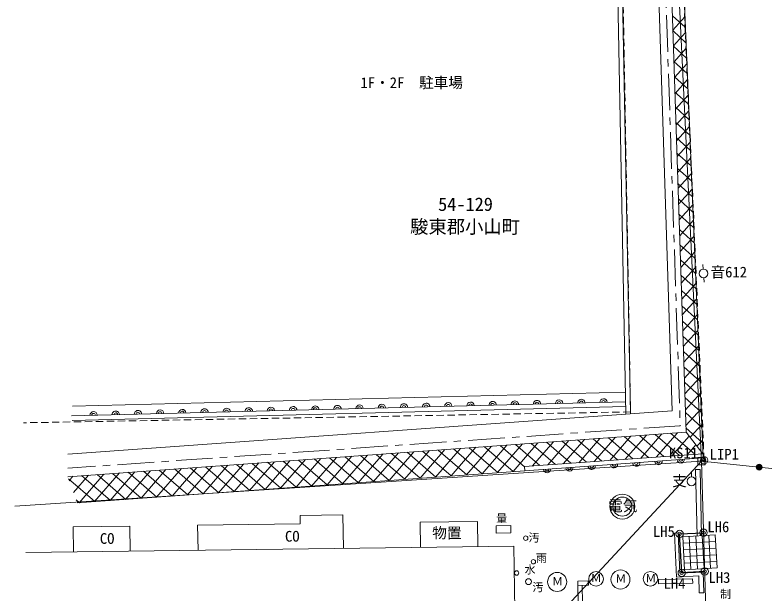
# Model space of a CAD drawing. Units: millimetres, scale not verified. Extents: x 4813 to 205063, y 5162 to 143662.
# Drawn here: x 41231 to 66796, y 33426 to 53146 of the extents above; entities that cross this region are included whole.
import ezdxf
from ezdxf.enums import TextEntityAlignment as Align

# ---------------------------------------------------------------- set-up
doc = ezdxf.new("R2010")
doc.units = ezdxf.units.MM
doc.header["$LTSCALE"] = 250
doc.header["$PDMODE"] = 32
doc.header["$PDSIZE"] = 125
doc.linetypes.add('USER2', pattern=[1.5, 1, -0.5])
doc.linetypes.add('USER3', pattern=[8, 5, -1, 1, -1])
doc.layers.add('地番名', color=5, linetype='Continuous')
doc.layers.add('登記情報', color=5, linetype='Continuous')
for name, color, linetype, lineweight in [('境界点', 5, 'Continuous', 13), ('字界', 7, 'Continuous', 13), ('幅', 1, 'Continuous', 13), ('現況平面図', 7, 'Continuous', 13), ('結線', 5, 'Continuous', 13)]:
    doc.layers.add(name, color=color, linetype=linetype, lineweight=lineweight)
doc.styles.add('ＭＳ ゴシック', font='')
doc.styles.get('ＭＳ ゴシック').set_extended_font_data('MS Gothic')

msp = doc.modelspace()

# ---------------------------------------------------------------- hatches: boundary and pattern name
at = {"layer": '字界'}
msp.add_hatch(color=256, dxfattribs=at).paths.add_polyline_path([(66729.8, 37718, 0.41422), (66629.8, 37818, 0.41422), (66529.8, 37718, 0.41422), (66629.8, 37618, 0.41422)])

# ---------------------------------------------------------------- linework, layer by layer
at = {"layer": '境界点'}
for p, q in [((64532.8, 37924.4), (64782.8, 37924.4)), ((64657.8, 37799.4), (64657.8, 38049.4))]:
    msp.add_line(p, q, dxfattribs=at)
msp.add_lwpolyline([(64532.8, 37799.4), (64782.8, 37799.4), (64782.8, 38049.4), (64532.8, 38049.4)], close=True, dxfattribs=at)
at = {"layer": '字界'}
msp.add_lwpolyline([(66729.8, 37718, 0.41422), (66629.8, 37818, 0.41422), (66529.8, 37718, 0.41422), (66629.8, 37618, 0.41422)], format="xyb", close=True, dxfattribs=at)
at = {"layer": '幅', "linetype": 'USER2', "lineweight": 25}
msp.add_lwpolyline([(64657.8, 37924.4), (64751.7, 37956.6), (64071.7, 53685), (63526.3, 66303.2), (63208, 73666.3), (63019.2, 75723.1)], dxfattribs=at)
at = {"layer": '幅', "lineweight": 25}
msp.add_lwpolyline([(64771.1, 34157.7), (63986, 34116.4), (63916.3, 35441.2), (64731.2, 35484.1)], dxfattribs=at)
at = {"layer": '幅'}
for centre in [(64751.7, 37956.6), (63916.3, 35441.2), (64731.2, 35484.1), (64771.1, 34157.7), (63986, 34116.4)]:
    msp.add_circle(centre, 125, dxfattribs=at)
for p in [(64751.7, 37956.6), (64731.2, 35484.1), (63916.3, 35441.2), (63986, 34116.4), (64771.1, 34157.7)]:
    msp.add_point(p, dxfattribs=at)
at = {"layer": '現況平面図'}
for p, q in [((63628.3, 54473.5), (64136.3, 38912.3)), ((63672.4, 53120.2), (64110.2, 52724.6)), ((64095.4, 53081.7), (63688.4, 52631.4)), ((63689.4, 52599.4), (64131.9, 52199.5)), ((64117.5, 52546.9), (63706, 52091.6)), ((63706.4, 52078.6), (64153.6, 51674.5)), ((64139.6, 52012.1), (63723.6, 51551.8)), ((63723.4, 51557.7), (64175.3, 51149.4)), ((64161.7, 51477.2), (63741.3, 51012)), ((63740.4, 51036.9), (64197, 50624.3)), ((64183.8, 50942.4), (63758.9, 50472.2)), ((63757.4, 50516.1), (64218.7, 50099.3)), ((64205.9, 50407.6), (63776.5, 49932.4)), ((63774.4, 49995.3), (64240.4, 49574.2)), ((64228, 49872.8), (63794.1, 49392.6)), ((63791.4, 49474.5), (64262.1, 49049.2)), ((64250.1, 49337.9), (63811.7, 48852.8)), ((63808.5, 48953.7), (64283.8, 48524.1)), ((64272.3, 48803.1), (63829.4, 48313.1)), ((63825.5, 48432.9), (64305.5, 47999)), ((64294.4, 48268.3), (63847, 47773.3)), ((63842.5, 47912), (64327.2, 47474)), ((64316.5, 47733.5), (63864.6, 47233.5)), ((63859.5, 47391.2), (64348.9, 46948.9)), ((64338.6, 47198.6), (63882.2, 46693.7)), ((63876.5, 46870.4), (64370.6, 46423.8)), ((64360.7, 46663.8), (63899.9, 46153.9)), ((63893.5, 46349.6), (64392.3, 45898.8)), ((64382.8, 46129), (63917.5, 45614.1)), ((63910.5, 45828.8), (64414, 45373.7)), ((64404.9, 45594.2), (63935.1, 45074.3)), ((63927.5, 45308), (64435.7, 44848.6)), ((64427, 45059.3), (63952.7, 44534.5)), ((63944.5, 44787.1), (64457.4, 44323.6)), ((64449.1, 44524.5), (63970.3, 43994.7)), ((64717.7, 44478.5), (64706.9, 44628.1)), ((63961.5, 44266.3), (64479.1, 43798.5)), ((64471.2, 43989.7), (63988, 43455)), ((64738.3, 44179.2), (64748.1, 44029.5)), ((63978.5, 43745.5), (64500.8, 43273.5)), ((63995.5, 43224.7), (64522.5, 42748.4)), ((64493.3, 43454.9), (64005.6, 42915.2)), ((64012.5, 42703.9), (64544.2, 42223.3)), ((64515.4, 42920), (64023.2, 42375.4)), ((64029.5, 42183.1), (64565.9, 41698.3)), ((64537.5, 42385.2), (64040.8, 41835.6)), ((64559.6, 41850.4), (64058.5, 41295.8)), ((64046.5, 41662.2), (64587.6, 41173.2)), ((64581.8, 41315.5), (64076.1, 40756)), ((64063.5, 41141.4), (64609.3, 40648.1)), ((64603.9, 40780.7), (64093.7, 40216.2)), ((64080.5, 40620.6), (64631, 40123.1)), ((62067.3, 40278.6), (43190.4, 39801.5)), ((64626, 40245.9), (64111.3, 39676.4)), ((62073.7, 39948.6), (43159.5, 39470.7)), ((62073.7, 39948.6), (43159.5, 39470.7)), ((64097.5, 40099.8), (64652.7, 39598)), ((63662.2, 39643.8), (43040.4, 38161.1)), ((62076.8, 39788.6), (43183.8, 39311.2)), ((64648.1, 39711.1), (64128.9, 39136.6)), ((64114.5, 39579), (64674.4, 39072.9)), ((64670.2, 39176.2), (64273.4, 38737.1)), ((64136.3, 38912.3), (43029.3, 37394.7)), ((63837.2, 38890.8), (63120.2, 38062.8)), ((64435.3, 38157.5), (63607.3, 38874.3)), ((64131.5, 39058.2), (64696.2, 38547.9)), ((64136.3, 38912.3), (64711.4, 38177.4)), ((60134.4, 38624.6), (59417.2, 37796.3)), ((60732.8, 37891), (59904.6, 38608.1)), ((60663.4, 38662.7), (59946.2, 37834.4)), ((61261.7, 37929), (60433.6, 38646.1)), ((61192.3, 38700.7), (60475.2, 37872.4)), ((61790.7, 37967.1), (60962.5, 38684.2)), ((61721.3, 38738.7), (61004.2, 37910.5)), ((62319.6, 38005.2), (61491.5, 38722.2)), ((62250.3, 38776.8), (61533.2, 37948.6)), ((62848.5, 38043.3), (62020.4, 38760.2)), ((62779.2, 38814.8), (62062.2, 37986.7)), ((63377.4, 38081.3), (62549.4, 38798.3)), ((63308.2, 38852.8), (62591.2, 38024.7)), ((63906.3, 38119.4), (63078.4, 38836.3)), ((64238.2, 38781.1), (63649.2, 38100.9)), ((64692.3, 38641.4), (64507.9, 38437.4)), ((56431.7, 38358.4), (55584.7, 37380.2)), ((56960.6, 38396.4), (56113.7, 37418.2)), ((57489.6, 38434.5), (56642.6, 37456.3)), ((57708.9, 37533), (56730.8, 38379.9)), ((58018.6, 38472.5), (57171.6, 37494.3)), ((58237.9, 37571), (57259.8, 38417.9)), ((58547.5, 38510.5), (57700.6, 37532.4)), ((58623.6, 37733.1), (57788.7, 38456)), ((59076.5, 38548.6), (58229.6, 37570.5)), ((59146.1, 37776.8), (58317.7, 38494)), ((59675, 37814.8), (58846.7, 38532)), ((59605.4, 38586.6), (58888.2, 37758.2)), ((60203.9, 37852.9), (59375.6, 38570.1)), ((64472.7, 38479.1), (64178.2, 38139)), ((52728.9, 38092.2), (51881.8, 37113.8)), ((53257.9, 38130.2), (52410.8, 37151.9)), ((53786.8, 38168.2), (52939.8, 37189.9)), ((54006.3, 37266.6), (53028.1, 38113.7)), ((54315.8, 38206.3), (53468.7, 37228)), ((54535.3, 37304.7), (53557, 38151.7)), ((54844.8, 38244.3), (53997.7, 37266)), ((55064.2, 37342.7), (54086, 38189.7)), ((55373.7, 38282.3), (54526.7, 37304.1)), ((55593.2, 37380.8), (54614.9, 38227.8)), ((55902.7, 38320.4), (55055.7, 37342.1)), ((56122.1, 37418.8), (55143.9, 38265.8)), ((56651, 37456.9), (55672.9, 38303.8)), ((57180, 37494.9), (56201.8, 38341.9)), ((64707.2, 38177.1), (58623.1, 37739.2)), ((64707.2, 38177.1), (64711.4, 38177.4)), ((49555.1, 37864), (48707.9, 36885.5)), ((50084.1, 37902), (49236.9, 36923.5)), ((50303.7, 37000.3), (49325.3, 37847.4)), ((50613, 37940), (49765.9, 36961.6)), ((50832.7, 37038.3), (49854.3, 37885.5)), ((51142, 37978.1), (50294.8, 36999.6)), ((51361.6, 37076.4), (50383.2, 37923.5)), ((51671, 38016.1), (50823.8, 37037.7)), ((51890.6, 37114.4), (50912.2, 37961.5)), ((52199.9, 38054.1), (51352.8, 37075.7)), ((52419.5, 37152.5), (51441.2, 37999.6)), ((52948.4, 37190.5), (51970.1, 38037.6)), ((53477.4, 37228.6), (52499.1, 38075.6)), ((58633.2, 37599.5), (64717.2, 38037.4)), ((43351.2, 36500.1), (58633.2, 37599.5)), ((45852.4, 37597.7), (45005, 36619.1)), ((46381.3, 37635.8), (45534, 36657.1)), ((46601.1, 36733.9), (45622.5, 37581.2)), ((46910.3, 37673.8), (46063, 36695.2)), ((47130.1, 36772), (46151.5, 37619.3)), ((47439.3, 37711.8), (46592, 36733.3)), ((47659, 36810), (46680.5, 37657.3)), ((47968.2, 37749.9), (47120.9, 36771.3)), ((48188, 36848.1), (47209.4, 37695.3)), ((48497.2, 37787.9), (47649.9, 36809.4)), ((48716.9, 36886.1), (47738.4, 37733.3)), ((49026.2, 37825.9), (48178.9, 36847.4)), ((49245.8, 36924.2), (48267.4, 37771.4)), ((49774.8, 36962.2), (48796.3, 37809.4)), ((58633.2, 37599.5), (58623.1, 37739.2)), ((64461.1, 37636.2), (64611.1, 37639.6)), ((64513.3, 35372.5), (64461.1, 37636.2)), ((64663.1, 35380.4), (64611.1, 37639.6)), ((43207.5, 37407.6), (43078.3, 37258.4)), ((43736.5, 37445.6), (43224, 36853.7)), ((44265.5, 37483.6), (43418.1, 36504.9)), ((44485.4, 36581.7), (43506.7, 37429.1)), ((44794.4, 37521.7), (43947, 36543)), ((45014.3, 36619.8), (44035.7, 37467.1)), ((45323.4, 37559.7), (44476, 36581)), ((45543.3, 36657.8), (44564.6, 37505.2)), ((46072.2, 36695.9), (45093.6, 37543.2)), ((64321.7, 37384.4), (64324.1, 37534.3)), ((43956.4, 36543.7), (43054.5, 37324.6)), ((43427.5, 36505.6), (43313.8, 36604.1)), ((50961.1, 36072.9), (50965, 35788.6)), ((52423.5, 36090.9), (50961.2, 36071.1)), ((52423.5, 36090.9), (52439, 34949.1)), ((57012.3, 35870.2), (55059.7, 35843.8)), ((55060.1, 35818.6), (55059.7, 35843.9)), ((55060.1, 35818.6), (55071.3, 34984.6)), ((57012.3, 35870.2), (57023.9, 35010.9)), ((45146.5, 35710.1), (43216.5, 35684.1)), ((43216.5, 35684.1), (43228.1, 34824.8)), ((45146.6, 35701.6), (45146.5, 35710.1)), ((45146.6, 35701.6), (45158.1, 34850.8)), ((50965, 35788.6), (47466, 35741.4)), ((47466, 35741.4), (47477.6, 34882.1)), ((57654.9, 35719.5), (58154.4, 35726.2)), ((57654.9, 35713.5), (57654.9, 35719.5)), ((57654.9, 35713.5), (57658.2, 35469.5)), ((58155.5, 35646.8), (58154.4, 35726.2)), ((58155.5, 35646.8), (58157.8, 35476.2)), ((57658.2, 35469.5), (58157.8, 35476.2)), ((63743.4, 35470.9), (63863.3, 35476)), ((64302.9, 34233.2), (64243.7, 35358.3)), ((64525.2, 34244.9), (64466, 35370)), ((64747.5, 34256.6), (64688.3, 35381.7)), ((64969.8, 34268.3), (64910.6, 35393.4)), ((58262.3, 35027.6), (41597.8, 34802.8)), ((58262.3, 35027.6), (58433.8, 22318.4)), ((64033.3, 35121.6), (65144.7, 35180.1)), ((64045.1, 34896.6), (65156.5, 34955.1)), ((64057, 34671.5), (65168.4, 34730)), ((64068.8, 34446.5), (65180.2, 34505)), ((64565, 34129.6), (64564.9, 34132.5)), ((64586.3, 33429.3), (64568.6, 34009.7)), ((64736.2, 33433.8), (64714.8, 34137.1)), ((64720.8, 34017.2), (64718.5, 34017.1)), ((60798.2, 33839.8), (60438.4, 33833.1)), ((60441.3, 33683.1), (60438.4, 33833.1)), ((60798.2, 33839.8), (60801, 33689.9)), ((64358, 33907), (63197.2, 33885.1)), ((63197.2, 33885.1), (63200, 33735.1)), ((64360.8, 33757), (63200, 33735.1)), ((64360.8, 33757), (64358, 33907)), ((60801, 33689.9), (60441.3, 33683.1)), ((64586.3, 33429.3), (64736.2, 33433.8))]:
    msp.add_line(p, q, dxfattribs=at)
at = {"layer": '現況平面図', "linetype": 'USER2'}
msp.add_line((62241.5, 39604.9), (41518.6, 39233.2), dxfattribs=at)
msp.add_lwpolyline([(41501.7, 71085.2), (61670.2, 71457.1), (62241.5, 39604.9)], dxfattribs=at)
at = {"layer": '現況平面図'}
for points in [[(62241.6, 39541.7), (61703.1, 67416.4), (61629.1, 70530.3), (57244.7, 70436.1)], [(62081.7, 39532.5), (61543.2, 67413), (61473, 70366.9), (57248.1, 70276.1)], [(64717.2, 38037.4), (64042.7, 54356.8), (63636.5, 63117.8), (63425.4, 67920.7), (63399.1, 68530.4)], [(62693.8, 67076.9), (62892.3, 63150.1), (63178.5, 54458.8), (63662.2, 39643.8)], [(64568.6, 34009.7), (63807.6, 33971.9), (63743.4, 35470.9)], [(64714.8, 34137.1), (63922.3, 34097.8), (63863.3, 35476)], [(60584.3, 33685.8), (60595.6, 33086.9), (60452.6, 33084.2), (60441.3, 33683.1)]]:
    msp.add_lwpolyline(points, dxfattribs=at)
at = {"layer": '現況平面図', "linetype": 'USER3'}
msp.add_lwpolyline([(62935.6, 67086.6), (63135.3, 63136.6), (63935.7, 39133.3), (43038.7, 37685.7)], dxfattribs=at)
at = {"layer": '現況平面図'}
msp.add_lwpolyline([(65192.1, 34280), (65132.8, 35405.1), (64021.4, 35346.6), (64080.6, 34221.5)], close=True, dxfattribs=at)
for centre, radius in [((64728.5, 44328.8), 150), ((64319.3, 37234.4), 150), ((61960.8, 36372.9), 425), ((61960.8, 36372.9), 325), ((58662.5, 35297.1), 75), ((58924.6, 34490.7), 75), ((58352.2, 34109), 75), ((59736.1, 33803.6), 325), ((61061.6, 33907.2), 250), ((61895.8, 33887.4), 325), ((62919.9, 33910.9), 250), ((58758.1, 33813.7), 100)]:
    msp.add_circle(centre, radius, dxfattribs=at)
for centre, radius, start, end in [((54508, 39757.4), 125, 1.44726, 181.44781), ((55264.6, 39776.6), 125, 1.44726, 181.44781), ((56021.2, 39795.7), 125, 1.44754, 181.44754), ((56777.7, 39814.8), 125, 1.44754, 181.44754), ((57534.3, 39833.9), 125, 1.44726, 181.44781), ((57534.3, 39833.9), 62.5, 1.44754, 181.44754), ((58290.9, 39853), 125, 1.44726, 181.44781), ((58290.9, 39853), 62.5, 1.4478, 181.44728), ((59047.4, 39872.1), 125, 1.44726, 181.44781), ((59047.4, 39872.1), 62.5, 1.44754, 181.44754), ((59804, 39891.3), 125, 1.44754, 181.44754), ((59804, 39891.3), 62.5, 1.44754, 181.44754), ((60560.6, 39910.4), 125, 1.44726, 181.44781), ((60560.6, 39910.4), 62.5, 1.44754, 181.44754), ((61317.1, 39929.5), 125, 1.44754, 181.44754), ((61317.1, 39929.5), 62.5, 1.4478, 181.44728), ((44672.6, 39508.9), 125, 1.44726, 181.44781), ((45429.2, 39528), 125, 1.44726, 181.44781), ((46185.8, 39547.1), 125, 1.44754, 181.44754), ((46942.3, 39566.3), 125, 1.44754, 181.44754), ((46942.3, 39566.3), 62.5, 1.44801, 181.44707), ((47698.9, 39585.4), 125, 1.44726, 181.44781), ((47698.9, 39585.4), 62.5, 1.44801, 181.44707), ((48455.5, 39604.5), 125, 1.44726, 181.44781), ((48455.5, 39604.5), 62.5, 1.44754, 181.44754), ((49212.1, 39623.6), 125, 1.44726, 181.44781), ((49212.1, 39623.6), 62.5, 1.44801, 181.44707), ((49968.6, 39642.7), 125, 1.44754, 181.44754), ((49968.6, 39642.7), 62.5, 1.44801, 181.44707), ((50725.2, 39661.8), 125, 1.44726, 181.44781), ((50725.2, 39661.8), 62.5, 1.44801, 181.44707), ((51481.8, 39681), 125, 1.44726, 181.44781), ((51481.8, 39681), 62.5, 1.44754, 181.44754), ((52238.3, 39700.1), 125, 1.44726, 181.44781), ((52238.3, 39700.1), 62.5, 1.44801, 181.44707), ((52994.9, 39719.2), 125, 1.44754, 181.44754), ((52994.9, 39719.2), 62.5, 1.44801, 181.44707), ((53751.5, 39738.3), 125, 1.44754, 181.44754), ((53751.5, 39738.3), 62.5, 1.44801, 181.44707), ((54508, 39757.4), 62.5, 1.4478, 181.44728), ((55264.6, 39776.6), 62.5, 1.4478, 181.44728), ((56021.2, 39795.7), 62.5, 1.44754, 181.44754), ((56777.7, 39814.8), 62.5, 1.44754, 181.44754), ((43916.1, 39489.8), 125, 1.44754, 181.44754), ((43916.1, 39489.8), 62.5, 1.44801, 181.44707), ((44672.6, 39508.9), 62.5, 1.44754, 181.44754), ((45429.2, 39528), 62.5, 1.44754, 181.44754), ((46185.8, 39547.1), 62.5, 1.44801, 181.44707), ((62435.7, 37873.2), 125, 184.11649, 4.11735), ((62435.7, 37873.2), 62.5, 184.11658, 4.11725), ((63196.2, 37928), 125, 184.11692, 4.11692), ((63196.2, 37928), 62.5, 184.11692, 4.11692), ((63956.7, 37982.7), 125, 184.11692, 4.11692), ((63956.7, 37982.7), 62.5, 184.11658, 4.11725), ((59393.7, 37654.3), 125, 184.11692, 4.11692), ((59393.7, 37654.3), 62.5, 184.11658, 4.11725), ((60154.2, 37709), 125, 184.11692, 4.11692), ((60154.2, 37709), 62.5, 184.11658, 4.11725), ((60914.7, 37763.7), 125, 184.11649, 4.11735), ((60914.7, 37763.7), 62.5, 184.11658, 4.11725), ((61675.2, 37818.5), 125, 184.11692, 4.11692), ((61675.2, 37818.5), 62.5, 184.11692, 4.11692)]:
    msp.add_arc(centre, radius, start, end, dxfattribs=at)
at = {"layer": '結線'}
for p, q in [((64657.8, 37924.4), (63829.6, 55198.1)), ((41230.9, 36383.4), (64657.8, 37924.4)), ((64657.8, 37924.4), (41887.2, 13414.5)), ((70917, 37269.1), (64657.8, 37924.4)), ((65385.9, 13713.6), (64657.8, 37924.4))]:
    msp.add_line(p, q, dxfattribs=at)

# ---------------------------------------------------------------- texts
at = {"layer": '地番名', "style": 'ＭＳ ゴシック'}
msp.add_text('54-129', height=458.2, dxfattribs=at).set_placement((55672.9, 46324.2), align=Align.BOTTOM_LEFT)
at = {"layer": '境界点', "style": 'ＭＳ ゴシック'}
msp.add_text('KS11', height=366.6, dxfattribs=at).set_placement((64046.1, 37909.9), align=Align.BOTTOM_CENTER)
at = {"layer": '幅', "style": 'ＭＳ ゴシック'}
for s, p in [('LIP1', (65439.2, 37867.5)), ('LH6', (65236.8, 35391)), ('LH5', (63378.4, 35231.9)), ('LH3', (65274.7, 33661.1)), ('LH4', (63742.6, 33458.6))]:
    msp.add_text(s, height=366.6, dxfattribs=at).set_placement(p, align=Align.BOTTOM_CENTER)
at = {"layer": '現況平面図', "style": 'ＭＳ ゴシック'}
for s, height, p in [('1F・2F\u3000駐車場', 366.6, (53023, 50543.7)), ('音612', 366.6, (64968.4, 44083.1)), ('支', 366.6, (63661.2, 36959.1)), ('電気', 366.6, (61473.6, 36107.8)), ('量', 274.9, (57653.4, 35747.6)), ('CO', 366.6, (50446.3, 35068)), ('物置', 366.6, (55472.6, 35181.6)), ('CO', 366.6, (44128, 34992.6)), ('汚', 274.9, (58757.1, 35094.1)), ('雨', 274.9, (59008, 34396)), ('水', 274.9, (58622.2, 34004.9)), ('Ｍ', 274.9, (60877.8, 33714.6)), ('Ｍ', 274.9, (61718.9, 33701.2)), ('Ｍ', 274.9, (62742.4, 33710.1)), ('汚', 274.9, (58890.2, 33401)), ('Ｍ', 274.9, (59559.8, 33603.8)), ('制', 274.9, (65296.6, 33166.3))]:
    msp.add_text(s, height=height, dxfattribs=at).set_placement(p, align=Align.BOTTOM_LEFT)
at = {"layer": '登記情報', "style": 'ＭＳ ゴシック'}
msp.add_text('駿東郡小山町', height=458.2, dxfattribs=at).set_placement((54717.8, 45556.5), align=Align.BOTTOM_LEFT)

doc.saveas('drawing.dxf')
